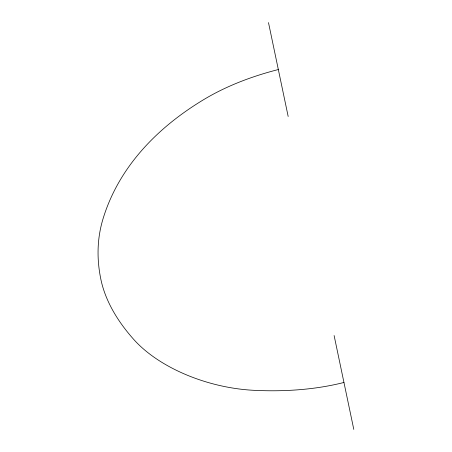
<?xml version="1.0" encoding="UTF-8"?>
<svg xmlns="http://www.w3.org/2000/svg" width="452" height="452" viewBox="0 0 452 452"><rect width="100%" height="100%" fill="white"/><g stroke="black" fill="none" stroke-linecap="round" stroke-linejoin="round"><path stroke-width="0.68" d="M268.488 22.6L288.178 116.475M334.107 335.525L353.792 429.4M343.949 382.46A241.238 132.442 14.8 0 1 253.866 390.313A114.396 62.805 14.8 0 1 133.798 339.497A241.238 132.442 14.8 0 1 100.926 279.607A377.815 207.428 14.8 0 1 103.016 218.881A570.774 313.366 14.8 0 1 203.756 99.593A377.815 207.428 14.8 0 1 278.33 69.54"/></g></svg>
